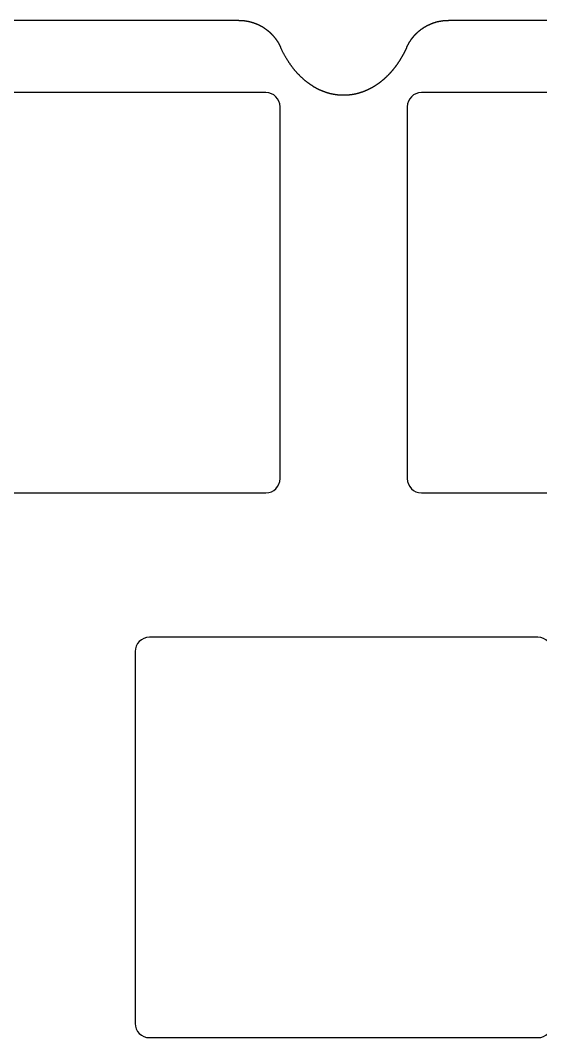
# Model space of a CAD drawing. Header units: millimetres. Extents: x -10 to 276, y -93 to 17.
# Drawn here: x 188.71 to 206.92, y -26.05 to 9.53 of the extents above; entities that cross this region are included whole.
import ezdxf

# ---------------------------------------------------------------- set-up
doc = ezdxf.new("R2010")
doc.units = ezdxf.units.MM
doc.layers.add('BLACK', color=7, linetype='CONTINUOUS')

msp = doc.modelspace()

# ---------------------------------------------------------------- linework, layer by layer
at = {"layer": 'BLACK', "linetype": 'Continuous'}
for p, q in [((196.359025, 9.525), (168.4201, 9.525)), ((196.359025, 9.525), (196.370337, 9.52496)), ((196.370337, 9.52496), (196.381648, 9.52484)), ((196.381648, 9.52484), (196.392958, 9.52464)), ((196.392958, 9.52464), (196.404266, 9.52436)), ((196.404266, 9.52436), (196.415572, 9.524)), ((196.415572, 9.524), (196.426876, 9.523561)), ((196.426876, 9.523561), (196.438176, 9.523041)), ((196.438176, 9.523041), (196.449472, 9.522441)), ((196.449472, 9.522441), (196.460763, 9.521762)), ((196.460763, 9.521762), (196.47205, 9.521003)), ((196.47205, 9.521003), (196.483331, 9.520164)), ((196.483331, 9.520164), (196.494606, 9.519245)), ((196.494606, 9.519245), (196.505874, 9.518247)), ((196.505874, 9.518247), (196.517135, 9.517168)), ((196.517135, 9.517168), (196.528389, 9.516011)), ((196.528389, 9.516011), (196.539634, 9.514773)), ((196.539634, 9.514773), (196.55087, 9.513457)), ((196.55087, 9.513457), (196.562096, 9.51206)), ((196.562096, 9.51206), (196.573313, 9.510585)), ((196.573313, 9.510585), (196.584519, 9.50903)), ((196.584519, 9.50903), (196.595714, 9.507396)), ((196.595714, 9.507396), (196.606897, 9.505683)), ((196.606897, 9.505683), (196.618067, 9.503891)), ((196.618067, 9.503891), (196.629225, 9.502019)), ((196.629225, 9.502019), (196.64037, 9.500069)), ((196.64037, 9.500069), (196.6515, 9.49804)), ((196.6515, 9.49804), (196.662616, 9.495933)), ((196.662616, 9.495933), (196.673717, 9.493747)), ((196.673717, 9.493747), (196.679262, 9.492625)), ((196.679262, 9.492625), (196.684802, 9.491482)), ((196.684802, 9.491482), (196.690339, 9.490321)), ((196.690339, 9.490321), (196.695871, 9.48914)), ((196.695871, 9.48914), (196.701399, 9.487939)), ((196.701399, 9.487939), (196.706923, 9.486719)), ((196.706923, 9.486719), (196.712443, 9.485479)), ((196.712443, 9.485479), (196.717958, 9.484219)), ((196.717958, 9.484219), (196.723469, 9.482941)), ((196.723469, 9.482941), (196.728975, 9.481642)), ((196.728975, 9.481642), (196.734477, 9.480325)), ((196.734477, 9.480325), (196.739974, 9.478987)), ((196.739974, 9.478987), (196.745466, 9.477631)), ((196.745466, 9.477631), (196.750953, 9.476255)), ((196.750953, 9.476255), (196.756435, 9.474859)), ((196.756435, 9.474859), (196.761913, 9.473444)), ((196.761913, 9.473444), (196.767385, 9.47201)), ((196.767385, 9.47201), (196.772853, 9.470557)), ((196.772853, 9.470557), (196.778315, 9.469084)), ((196.778315, 9.469084), (196.783772, 9.467592)), ((196.783772, 9.467592), (196.789223, 9.46608)), ((196.789223, 9.46608), (196.79467, 9.46455)), ((196.79467, 9.46455), (196.80011, 9.463)), ((196.80011, 9.463), (196.805546, 9.461431)), ((196.805546, 9.461431), (196.810975, 9.459842)), ((196.810975, 9.459842), (196.816399, 9.458235)), ((196.816399, 9.458235), (196.821818, 9.456608)), ((196.821818, 9.456608), (196.82723, 9.454962)), ((196.82723, 9.454962), (196.832637, 9.453297)), ((196.832637, 9.453297), (196.838038, 9.451613)), ((196.838038, 9.451613), (196.843432, 9.44991)), ((196.843432, 9.44991), (196.848821, 9.448187)), ((196.848821, 9.448187), (196.854204, 9.446446)), ((196.854204, 9.446446), (196.859581, 9.444686)), ((196.859581, 9.444686), (196.86495, 9.442906)), ((196.86495, 9.442906), (196.870315, 9.441108)), ((196.870315, 9.441108), (196.875672, 9.439291)), ((196.875672, 9.439291), (196.881023, 9.437454)), ((196.881023, 9.437454), (196.886367, 9.435599)), ((196.886367, 9.435599), (196.891706, 9.433725)), ((196.891706, 9.433725), (196.897037, 9.431832)), ((196.897037, 9.431832), (196.902362, 9.42992)), ((196.902362, 9.42992), (196.907679, 9.42799)), ((196.907679, 9.42799), (196.912991, 9.42604)), ((196.912991, 9.42604), (196.918294, 9.424072)), ((196.918294, 9.424072), (196.923592, 9.422085)), ((196.923592, 9.422085), (196.928881, 9.42008)), ((196.928881, 9.42008), (196.934165, 9.418055)), ((196.934165, 9.418055), (196.93944, 9.416013)), ((196.93944, 9.416013), (196.944709, 9.413951)), ((196.944709, 9.413951), (196.94997, 9.411871)), ((196.94997, 9.411871), (196.955224, 9.409772)), ((196.955224, 9.409772), (196.960471, 9.407654)), ((196.960471, 9.407654), (196.96571, 9.405518)), ((196.96571, 9.405518), (196.966466, 9.405208)), ((196.966466, 9.405208), (196.976916, 9.400876)), ((196.976916, 9.400876), (196.987334, 9.396471)), ((196.987334, 9.396471), (196.997722, 9.391992)), ((196.997722, 9.391992), (197.008077, 9.38744)), ((197.008077, 9.38744), (197.0184, 9.382815)), ((197.0184, 9.382815), (197.02869, 9.378117)), ((197.02869, 9.378117), (197.038947, 9.373346)), ((197.038947, 9.373346), (197.04917, 9.368503)), ((197.04917, 9.368503), (197.059358, 9.363587)), ((197.059358, 9.363587), (197.069511, 9.3586)), ((197.069511, 9.3586), (197.079629, 9.353541)), ((197.079629, 9.353541), (197.089711, 9.34841)), ((197.089711, 9.34841), (197.099757, 9.343209)), ((197.099757, 9.343209), (197.109766, 9.337936)), ((197.109766, 9.337936), (197.119737, 9.332592)), ((197.119737, 9.332592), (197.12967, 9.327179)), ((197.12967, 9.327179), (197.139565, 9.321695)), ((197.139565, 9.321695), (197.149421, 9.316141)), ((197.149421, 9.316141), (197.159238, 9.310517)), ((197.159238, 9.310517), (197.169014, 9.304824)), ((197.169014, 9.304824), (197.178751, 9.299063)), ((197.178751, 9.299063), (197.188446, 9.293232)), ((197.188446, 9.293232), (197.1981, 9.287333)), ((197.1981, 9.287333), (197.207712, 9.281366)), ((197.207712, 9.281366), (197.217282, 9.275331)), ((197.217282, 9.275331), (197.226809, 9.269228)), ((197.226809, 9.269228), (197.236292, 9.263058)), ((197.236292, 9.263058), (197.245732, 9.256821)), ((197.245732, 9.256821), (197.250436, 9.253678)), ((197.250436, 9.253678), (197.255128, 9.250518)), ((197.255128, 9.250518), (197.259809, 9.247341)), ((202.785725, 9.244288), (202.795076, 9.250656)), ((202.795076, 9.250656), (202.804472, 9.256957)), ((202.804472, 9.256957), (202.813913, 9.263193)), ((202.813913, 9.263193), (202.823397, 9.269361)), ((202.823397, 9.269361), (202.832925, 9.275462)), ((202.832925, 9.275462), (202.842496, 9.281496)), ((202.842496, 9.281496), (202.847297, 9.284487)), ((202.847297, 9.284487), (202.852109, 9.287462)), ((202.852109, 9.287462), (202.856932, 9.290419)), ((202.856932, 9.290419), (202.861765, 9.29336)), ((202.861765, 9.29336), (202.866608, 9.296283)), ((202.866608, 9.296283), (202.871462, 9.299189)), ((202.871462, 9.299189), (202.876325, 9.302078)), ((202.876325, 9.302078), (202.881199, 9.30495)), ((202.881199, 9.30495), (202.886084, 9.307804)), ((202.886084, 9.307804), (202.890978, 9.310642)), ((202.890978, 9.310642), (202.895882, 9.313461)), ((202.895882, 9.313461), (202.900796, 9.316264)), ((202.900796, 9.316264), (202.90572, 9.319049)), ((202.90572, 9.319049), (202.910654, 9.321817)), ((202.910654, 9.321817), (202.915598, 9.324567)), ((202.915598, 9.324567), (202.920551, 9.3273)), ((202.920551, 9.3273), (202.925514, 9.330015)), ((202.925514, 9.330015), (202.930487, 9.332713)), ((202.930487, 9.332713), (202.935469, 9.335393)), ((202.935469, 9.335393), (202.940461, 9.338056)), ((202.940461, 9.338056), (202.945461, 9.3407)), ((202.945461, 9.3407), (202.950472, 9.343328)), ((202.950472, 9.343328), (202.955491, 9.345937)), ((202.955491, 9.345937), (202.96052, 9.348529)), ((202.96052, 9.348529), (202.965558, 9.351102)), ((202.965558, 9.351102), (202.970605, 9.353659)), ((202.970605, 9.353659), (202.97566, 9.356197)), ((202.97566, 9.356197), (202.980726, 9.358717)), ((202.980726, 9.358717), (202.985799, 9.361219)), ((202.985799, 9.361219), (202.990882, 9.363704)), ((202.990882, 9.363704), (202.995973, 9.36617)), ((202.995973, 9.36617), (203.001073, 9.368619)), ((203.001073, 9.368619), (203.006182, 9.371049)), ((203.006182, 9.371049), (203.011299, 9.373461)), ((203.011299, 9.373461), (203.016425, 9.375855)), ((203.016425, 9.375855), (203.021559, 9.378231)), ((203.021559, 9.378231), (203.026702, 9.380589)), ((203.026702, 9.380589), (203.031853, 9.382929)), ((203.031853, 9.382929), (203.037012, 9.38525)), ((203.037012, 9.38525), (203.042179, 9.387554)), ((203.042179, 9.387554), (203.047354, 9.389838)), ((203.047354, 9.389838), (203.052538, 9.392105)), ((203.052538, 9.392105), (203.057729, 9.394353)), ((203.057729, 9.394353), (203.062929, 9.396583)), ((203.062929, 9.396583), (203.068136, 9.398795)), ((203.068136, 9.398795), (203.073352, 9.400988)), ((203.073352, 9.400988), (203.078574, 9.403162)), ((203.078574, 9.403162), (203.083805, 9.405319)), ((203.083805, 9.405319), (203.089043, 9.407456)), ((203.089043, 9.407456), (203.094289, 9.409576)), ((203.094289, 9.409576), (203.099542, 9.411676)), ((203.099542, 9.411676), (203.104803, 9.413758)), ((203.104803, 9.413758), (203.11007, 9.415822)), ((203.11007, 9.415822), (203.115346, 9.417866)), ((203.115346, 9.417866), (203.116108, 9.41816)), ((203.116108, 9.41816), (203.126679, 9.422187)), ((203.126679, 9.422187), (203.137278, 9.426139)), ((203.137278, 9.426139), (203.147904, 9.430016)), ((203.147904, 9.430016), (203.158558, 9.433818)), ((203.158558, 9.433818), (203.169239, 9.437544)), ((203.169239, 9.437544), (203.179945, 9.441195)), ((203.179945, 9.441195), (203.190678, 9.44477)), ((203.190678, 9.44477), (203.201435, 9.448269)), ((203.201435, 9.448269), (203.212217, 9.451692)), ((203.212217, 9.451692), (203.223023, 9.455039)), ((203.223023, 9.455039), (203.233852, 9.458309)), ((203.233852, 9.458309), (203.244704, 9.461503)), ((203.244704, 9.461503), (203.255579, 9.46462)), ((203.255579, 9.46462), (203.266476, 9.46766)), ((203.266476, 9.46766), (203.277394, 9.470623)), ((203.277394, 9.470623), (203.288332, 9.473508)), ((203.288332, 9.473508), (203.299291, 9.476316)), ((203.299291, 9.476316), (203.31027, 9.479047)), ((203.31027, 9.479047), (203.321268, 9.4817)), ((203.321268, 9.4817), (203.332284, 9.484275)), ((203.332284, 9.484275), (203.343318, 9.486773)), ((203.343318, 9.486773), (203.35437, 9.489192)), ((203.35437, 9.489192), (203.365439, 9.491533)), ((203.365439, 9.491533), (203.376524, 9.493795)), ((203.376524, 9.493795), (203.387625, 9.49598)), ((203.387625, 9.49598), (203.398741, 9.498085)), ((203.398741, 9.498085), (203.404305, 9.499109)), ((203.404305, 9.499109), (203.409872, 9.500113)), ((203.409872, 9.500113), (203.415443, 9.501097)), ((203.415443, 9.501097), (203.421017, 9.502061)), ((203.421017, 9.502061), (203.426595, 9.503006)), ((203.426595, 9.503006), (203.432176, 9.503931)), ((203.432176, 9.503931), (203.43776, 9.504836)), ((203.43776, 9.504836), (203.443347, 9.505721)), ((203.443347, 9.505721), (203.448938, 9.506587)), ((203.448938, 9.506587), (203.454531, 9.507433)), ((203.454531, 9.507433), (203.460128, 9.508259)), ((203.460128, 9.508259), (203.465727, 9.509065)), ((203.465727, 9.509065), (203.471329, 9.509852)), ((203.471329, 9.509852), (203.476934, 9.510618)), ((203.476934, 9.510618), (203.482542, 9.511365)), ((203.482542, 9.511365), (203.488152, 9.512092)), ((203.488152, 9.512092), (203.493765, 9.512799)), ((203.493765, 9.512799), (203.49938, 9.513487)), ((203.49938, 9.513487), (203.504998, 9.514154)), ((203.504998, 9.514154), (203.510618, 9.514802)), ((203.510618, 9.514802), (203.51624, 9.51543)), ((203.51624, 9.51543), (203.521865, 9.516038)), ((203.521865, 9.516038), (203.527491, 9.516626)), ((203.527491, 9.516626), (203.53312, 9.517194)), ((203.53312, 9.517194), (203.538751, 9.517742)), ((203.538751, 9.517742), (203.544383, 9.51827)), ((203.544383, 9.51827), (203.550018, 9.518779)), ((203.550018, 9.518779), (203.555654, 9.519267)), ((203.555654, 9.519267), (203.561292, 9.519736)), ((203.561292, 9.519736), (203.566931, 9.520184)), ((203.566931, 9.520184), (203.572572, 9.520613)), ((203.572572, 9.520613), (203.578215, 9.521022)), ((203.578215, 9.521022), (203.583859, 9.52141)), ((203.583859, 9.52141), (203.589504, 9.521779)), ((203.589504, 9.521779), (203.59515, 9.522128)), ((203.59515, 9.522128), (203.600798, 9.522457)), ((203.600798, 9.522457), (203.606447, 9.522766)), ((203.606447, 9.522766), (203.612097, 9.523055)), ((203.612097, 9.523055), (203.617748, 9.523323)), ((203.617748, 9.523323), (203.6234, 9.523572)), ((203.6234, 9.523572), (203.629053, 9.523801)), ((203.629053, 9.523801), (203.634707, 9.52401)), ((203.634707, 9.52401), (203.640361, 9.524199)), ((203.640361, 9.524199), (203.646016, 9.524368)), ((203.646016, 9.524368), (203.651671, 9.524517)), ((203.651671, 9.524517), (203.657328, 9.524646)), ((203.657328, 9.524646), (203.662984, 9.524755)), ((203.662984, 9.524755), (203.668641, 9.524844)), ((203.668641, 9.524844), (203.674298, 9.524913)), ((203.674298, 9.524913), (203.679956, 9.524962)), ((203.679956, 9.524962), (203.690975, 9.525)), ((231.6299, 9.525), (203.690975, 9.525)), ((197.259809, 9.247341), (197.264479, 9.244148)), ((197.264479, 9.244148), (197.269137, 9.240939)), ((197.269137, 9.240939), (197.273784, 9.237712)), ((197.273784, 9.237712), (197.27842, 9.23447)), ((197.27842, 9.23447), (197.283044, 9.231211)), ((197.283044, 9.231211), (197.287656, 9.227936)), ((197.287656, 9.227936), (197.292258, 9.224644)), ((197.292258, 9.224644), (197.296847, 9.221337)), ((197.296847, 9.221337), (197.301425, 9.218012)), ((197.301425, 9.218012), (197.30599, 9.214672)), ((197.30599, 9.214672), (197.310545, 9.211316)), ((197.310545, 9.211316), (197.315087, 9.207944)), ((197.315087, 9.207944), (197.319617, 9.204555)), ((197.319617, 9.204555), (197.324135, 9.201151)), ((197.324135, 9.201151), (197.328641, 9.19773)), ((197.328641, 9.19773), (197.333135, 9.194294)), ((197.333135, 9.194294), (197.337617, 9.190842)), ((197.337617, 9.190842), (197.342087, 9.187374)), ((197.342087, 9.187374), (197.346544, 9.18389)), ((197.346544, 9.18389), (197.350989, 9.180391)), ((197.350989, 9.180391), (197.355422, 9.176876)), ((197.355422, 9.176876), (197.359842, 9.173345)), ((197.359842, 9.173345), (197.36425, 9.169798)), ((197.36425, 9.169798), (197.368645, 9.166236)), ((197.368645, 9.166236), (197.373027, 9.162659)), ((197.373027, 9.162659), (197.377397, 9.159066)), ((197.377397, 9.159066), (197.381754, 9.155457)), ((197.381754, 9.155457), (197.386098, 9.151833)), ((197.386098, 9.151833), (197.39043, 9.148194)), ((197.39043, 9.148194), (197.394748, 9.14454)), ((197.394748, 9.14454), (197.399054, 9.14087)), ((197.399054, 9.14087), (197.403346, 9.137185)), ((197.403346, 9.137185), (197.407626, 9.133485)), ((197.407626, 9.133485), (197.411892, 9.12977)), ((197.411892, 9.12977), (197.416146, 9.126039)), ((197.416146, 9.126039), (197.420386, 9.122294)), ((197.420386, 9.122294), (197.424613, 9.118534)), ((197.424613, 9.118534), (197.428826, 9.114759)), ((197.428826, 9.114759), (197.433026, 9.110968)), ((197.433026, 9.110968), (197.437213, 9.107164)), ((197.437213, 9.107164), (197.441387, 9.103344)), ((197.441387, 9.103344), (197.445546, 9.099509)), ((197.445546, 9.099509), (197.449692, 9.09566)), ((197.449692, 9.09566), (197.453825, 9.091796)), ((197.453825, 9.091796), (197.457944, 9.087918)), ((197.457944, 9.087918), (197.462049, 9.084025)), ((197.462049, 9.084025), (197.46614, 9.080117)), ((197.46614, 9.080117), (197.470218, 9.076195)), ((197.470218, 9.076195), (197.474282, 9.072259)), ((197.474282, 9.072259), (197.478331, 9.068308)), ((197.478331, 9.068308), (197.482367, 9.064343)), ((197.482367, 9.064343), (197.482948, 9.06377)), ((197.482948, 9.06377), (197.490971, 9.055796)), ((197.490971, 9.055796), (197.498937, 9.047765)), ((197.498937, 9.047765), (197.506846, 9.039678)), ((197.506846, 9.039678), (197.514698, 9.031535)), ((197.514698, 9.031535), (197.522493, 9.023337)), ((197.522493, 9.023337), (197.530229, 9.015083)), ((197.530229, 9.015083), (197.537906, 9.006776)), ((197.537906, 9.006776), (197.545525, 8.998414)), ((197.545525, 8.998414), (197.553084, 8.989999)), ((197.553084, 8.989999), (197.560584, 8.98153)), ((197.560584, 8.98153), (197.568024, 8.973008)), ((197.568024, 8.973008), (197.575404, 8.964434)), ((197.575404, 8.964434), (197.582722, 8.955808)), ((197.582722, 8.955808), (197.58998, 8.94713)), ((197.58998, 8.94713), (197.597176, 8.938401)), ((197.597176, 8.938401), (197.60431, 8.929621)), ((197.60431, 8.929621), (197.611383, 8.920791)), ((197.611383, 8.920791), (197.618392, 8.911911)), ((197.618392, 8.911911), (197.625339, 8.902982)), ((197.625339, 8.902982), (197.632222, 8.894003)), ((197.632222, 8.894003), (197.639042, 8.884977)), ((202.414509, 8.889693), (202.417928, 8.8942)), ((202.417928, 8.8942), (202.421362, 8.898695)), ((202.421362, 8.898695), (202.424813, 8.903178)), ((202.424813, 8.903178), (202.42828, 8.907649)), ((202.42828, 8.907649), (202.431762, 8.912107)), ((202.431762, 8.912107), (202.43526, 8.916553)), ((202.43526, 8.916553), (202.438774, 8.920987)), ((202.438774, 8.920987), (202.442303, 8.925408)), ((202.442303, 8.925408), (202.445848, 8.929817)), ((202.445848, 8.929817), (202.449409, 8.934213)), ((202.449409, 8.934213), (202.452985, 8.938597)), ((202.452985, 8.938597), (202.456576, 8.942968)), ((202.456576, 8.942968), (202.460183, 8.947326)), ((202.460183, 8.947326), (202.463806, 8.951671)), ((202.463806, 8.951671), (202.467443, 8.956004)), ((202.467443, 8.956004), (202.471096, 8.960324)), ((202.471096, 8.960324), (202.474765, 8.964631)), ((202.474765, 8.964631), (202.478448, 8.968924)), ((202.478448, 8.968924), (202.482147, 8.973205)), ((202.482147, 8.973205), (202.485861, 8.977473)), ((202.485861, 8.977473), (202.48959, 8.981727)), ((202.48959, 8.981727), (202.493333, 8.985969)), ((202.493333, 8.985969), (202.497093, 8.990197)), ((202.497093, 8.990197), (202.500866, 8.994411)), ((202.500866, 8.994411), (202.504655, 8.998613)), ((202.504655, 8.998613), (202.508458, 9.002801)), ((202.508458, 9.002801), (202.512277, 9.006975)), ((202.512277, 9.006975), (202.51611, 9.011136)), ((202.51611, 9.011136), (202.519958, 9.015284)), ((202.519958, 9.015284), (202.52382, 9.019417)), ((202.52382, 9.019417), (202.527697, 9.023537)), ((202.527697, 9.023537), (202.531588, 9.027644)), ((202.531588, 9.027644), (202.535495, 9.031736)), ((202.535495, 9.031736), (202.539415, 9.035815)), ((202.539415, 9.035815), (202.54335, 9.03988)), ((202.54335, 9.03988), (202.547299, 9.043931)), ((202.547299, 9.043931), (202.551263, 9.047968)), ((202.551263, 9.047968), (202.555241, 9.051991)), ((202.555241, 9.051991), (202.559233, 9.056)), ((202.559233, 9.056), (202.563239, 9.059994)), ((202.563239, 9.059994), (202.56726, 9.063975)), ((202.56726, 9.063975), (202.571294, 9.067941)), ((202.571294, 9.067941), (202.575343, 9.071894)), ((202.575343, 9.071894), (202.579405, 9.075831)), ((202.579405, 9.075831), (202.583481, 9.079755)), ((202.583481, 9.079755), (202.587571, 9.083664)), ((202.587571, 9.083664), (202.591676, 9.087558)), ((202.591676, 9.087558), (202.592269, 9.088119)), ((202.592269, 9.088119), (202.60052, 9.095858)), ((202.60052, 9.095858), (202.608825, 9.103538)), ((202.608825, 9.103538), (202.617184, 9.111159)), ((202.617184, 9.111159), (202.625597, 9.118721)), ((202.625597, 9.118721), (202.634063, 9.126223)), ((202.634063, 9.126223), (202.642582, 9.133665)), ((202.642582, 9.133665), (202.651153, 9.141047)), ((202.651153, 9.141047), (202.659776, 9.148368)), ((202.659776, 9.148368), (202.668451, 9.155628)), ((202.668451, 9.155628), (202.677178, 9.162827)), ((202.677178, 9.162827), (202.685955, 9.169963)), ((202.685955, 9.169963), (202.694782, 9.177038)), ((202.694782, 9.177038), (202.703659, 9.18405)), ((202.703659, 9.18405), (202.712586, 9.190999)), ((202.712586, 9.190999), (202.721561, 9.197885)), ((202.721561, 9.197885), (202.730585, 9.204707)), ((202.730585, 9.204707), (202.739658, 9.211466)), ((202.739658, 9.211466), (202.748778, 9.21816)), ((202.748778, 9.21816), (202.757945, 9.22479)), ((202.757945, 9.22479), (202.767159, 9.231354)), ((202.767159, 9.231354), (202.776419, 9.237854)), ((202.776419, 9.237854), (202.785725, 9.244288)), ((197.639042, 8.884977), (197.645798, 8.875902)), ((197.645798, 8.875902), (197.65249, 8.866779)), ((197.65249, 8.866779), (197.659117, 8.857609)), ((197.659117, 8.857609), (197.665679, 8.848393)), ((197.665679, 8.848393), (197.672176, 8.83913)), ((197.672176, 8.83913), (197.675399, 8.834482)), ((197.675399, 8.834482), (197.678607, 8.829822)), ((197.678607, 8.829822), (197.681798, 8.825151)), ((197.681798, 8.825151), (197.684972, 8.820468)), ((197.684972, 8.820468), (197.68813, 8.815775)), ((197.68813, 8.815775), (197.691271, 8.81107)), ((197.691271, 8.81107), (197.694395, 8.806354)), ((197.694395, 8.806354), (197.697503, 8.801627)), ((197.697503, 8.801627), (197.700594, 8.796889)), ((197.700594, 8.796889), (197.703669, 8.79214)), ((197.703669, 8.79214), (197.706726, 8.78738)), ((197.706726, 8.78738), (197.709767, 8.78261)), ((197.709767, 8.78261), (197.712791, 8.777829)), ((197.712791, 8.777829), (197.715798, 8.773037)), ((197.715798, 8.773037), (197.718788, 8.768234)), ((197.718788, 8.768234), (197.721761, 8.763421)), ((197.721761, 8.763421), (197.724716, 8.758598)), ((197.724716, 8.758598), (197.727655, 8.753764)), ((197.727655, 8.753764), (197.730577, 8.74892)), ((197.730577, 8.74892), (197.733482, 8.744065)), ((197.733482, 8.744065), (197.736369, 8.7392)), ((197.736369, 8.7392), (197.739239, 8.734325)), ((197.739239, 8.734325), (197.742092, 8.72944)), ((197.742092, 8.72944), (197.744928, 8.724545)), ((197.744928, 8.724545), (197.747746, 8.71964)), ((197.747746, 8.71964), (197.750547, 8.714724)), ((197.750547, 8.714724), (197.753331, 8.709799)), ((197.753331, 8.709799), (197.756097, 8.704864)), ((197.756097, 8.704864), (197.758846, 8.69992)), ((197.758846, 8.69992), (197.761577, 8.694965)), ((197.761577, 8.694965), (197.764291, 8.690002)), ((197.764291, 8.690002), (197.766987, 8.685028)), ((197.766987, 8.685028), (197.769665, 8.680045)), ((197.769665, 8.680045), (197.772326, 8.675052)), ((197.772326, 8.675052), (197.774969, 8.670051)), ((197.774969, 8.670051), (197.777595, 8.665039)), ((197.777595, 8.665039), (197.780203, 8.660019)), ((197.780203, 8.660019), (197.782793, 8.654989)), ((197.782793, 8.654989), (197.785365, 8.649951)), ((197.785365, 8.649951), (197.78792, 8.644903)), ((197.78792, 8.644903), (197.790456, 8.639846)), ((197.790456, 8.639846), (197.792975, 8.63478)), ((197.792975, 8.63478), (197.795475, 8.629705)), ((197.795475, 8.629705), (197.797958, 8.624621)), ((197.797958, 8.624621), (197.800423, 8.619529)), ((197.800423, 8.619529), (197.80287, 8.614428)), ((197.80287, 8.614428), (197.805298, 8.609319)), ((197.805298, 8.609319), (197.807709, 8.6042)), ((197.807709, 8.6042), (197.810102, 8.599074)), ((197.810102, 8.599074), (197.812476, 8.593938)), ((197.812476, 8.593938), (197.817049, 8.583912)), ((197.820651, 8.575965), (197.817049, 8.583912)), ((197.828038, 8.559811), (197.820651, 8.575965)), ((197.835483, 8.543723), (197.828038, 8.559811)), ((197.842984, 8.527702), (197.835483, 8.543723)), ((202.214423, 8.54352), (202.210673, 8.53549)), ((202.218157, 8.551564), (202.214423, 8.54352)), ((202.221878, 8.559628), (202.218157, 8.551564)), ((202.225583, 8.567705), (202.221878, 8.559628)), ((202.229275, 8.575802), (202.225583, 8.567705)), ((202.232951, 8.583912), (202.229275, 8.575802)), ((202.232951, 8.583912), (202.237646, 8.594203)), ((202.237646, 8.594203), (202.242413, 8.604461)), ((202.242413, 8.604461), (202.247253, 8.614685)), ((202.247253, 8.614685), (202.252165, 8.624875)), ((202.252165, 8.624875), (202.257149, 8.63503)), ((202.257149, 8.63503), (202.262204, 8.645149)), ((202.262204, 8.645149), (202.267332, 8.655232)), ((202.267332, 8.655232), (202.27253, 8.665279)), ((202.27253, 8.665279), (202.277799, 8.675288)), ((202.277799, 8.675288), (202.283139, 8.685261)), ((202.283139, 8.685261), (202.288549, 8.695195)), ((202.288549, 8.695195), (202.29403, 8.705091)), ((202.29403, 8.705091), (202.29958, 8.714949)), ((202.29958, 8.714949), (202.3052, 8.724766)), ((202.3052, 8.724766), (202.310889, 8.734544)), ((202.310889, 8.734544), (202.316648, 8.744282)), ((202.316648, 8.744282), (202.322475, 8.753979)), ((202.322475, 8.753979), (202.32837, 8.763634)), ((202.32837, 8.763634), (202.334334, 8.773248)), ((202.334334, 8.773248), (202.340366, 8.782819)), ((202.340366, 8.782819), (202.346465, 8.792347)), ((202.346465, 8.792347), (202.352632, 8.801832)), ((202.352632, 8.801832), (202.358865, 8.811274)), ((202.358865, 8.811274), (202.365165, 8.820671)), ((202.365165, 8.820671), (202.371532, 8.830024)), ((202.371532, 8.830024), (202.377964, 8.839331)), ((202.377964, 8.839331), (202.384463, 8.848593)), ((202.384463, 8.848593), (202.391026, 8.857808)), ((202.391026, 8.857808), (202.394332, 8.862398)), ((202.394332, 8.862398), (202.397655, 8.866977)), ((202.397655, 8.866977), (202.400993, 8.871544)), ((202.400993, 8.871544), (202.404348, 8.876099)), ((202.404348, 8.876099), (202.407719, 8.880642)), ((202.407719, 8.880642), (202.411106, 8.885173)), ((202.411106, 8.885173), (202.414509, 8.889693)), ((197.850542, 8.511747), (197.842984, 8.527702)), ((197.858157, 8.49586), (197.850542, 8.511747)), ((197.865827, 8.480042), (197.858157, 8.49586)), ((197.873553, 8.464292), (197.865827, 8.480042)), ((197.881334, 8.44861), (197.873553, 8.464292)), ((197.889169, 8.432999), (197.881334, 8.44861)), ((197.897058, 8.417457), (197.889169, 8.432999)), ((197.905001, 8.401985), (197.897058, 8.417457)), ((197.912998, 8.386584), (197.905001, 8.401985)), ((197.921047, 8.371255), (197.912998, 8.386584)), ((197.929149, 8.355996), (197.921047, 8.371255)), ((197.937303, 8.34081), (197.929149, 8.355996)), ((197.945509, 8.325695), (197.937303, 8.34081)), ((197.953766, 8.310653), (197.945509, 8.325695)), ((197.962074, 8.295684), (197.953766, 8.310653)), ((197.970433, 8.280788), (197.962074, 8.295684)), ((197.978842, 8.265965), (197.970433, 8.280788)), ((197.987301, 8.251216), (197.978842, 8.265965)), ((197.995809, 8.236542), (197.987301, 8.251216)), ((198.004367, 8.221941), (197.995809, 8.236542)), ((198.012973, 8.207415), (198.004367, 8.221941)), ((198.021628, 8.192963), (198.012973, 8.207415)), ((198.03033, 8.178586), (198.021628, 8.192963)), ((202.023594, 8.185075), (202.019227, 8.177884)), ((202.027951, 8.192288), (202.023594, 8.185075)), ((202.032294, 8.199516), (202.027951, 8.192288)), ((202.036627, 8.206767), (202.032294, 8.199516)), ((202.040945, 8.214032), (202.036627, 8.206767)), ((202.045254, 8.221319), (202.040945, 8.214032)), ((202.049547, 8.228621), (202.045254, 8.221319)), ((202.053831, 8.235945), (202.049547, 8.228621)), ((202.058099, 8.243284), (202.053831, 8.235945)), ((202.062358, 8.250645), (202.058099, 8.243284)), ((202.066601, 8.25802), (202.062358, 8.250645)), ((202.070835, 8.265418), (202.066601, 8.25802)), ((202.075053, 8.272829), (202.070835, 8.265418)), ((202.079261, 8.280263), (202.075053, 8.272829)), ((202.083454, 8.287712), (202.079261, 8.280263)), ((202.087636, 8.295182), (202.083454, 8.287712)), ((202.091804, 8.302666), (202.087636, 8.295182)), ((202.095961, 8.310173), (202.091804, 8.302666)), ((202.100102, 8.317693), (202.095961, 8.310173)), ((202.104233, 8.325236), (202.100102, 8.317693)), ((202.108349, 8.332792), (202.104233, 8.325236)), ((202.112453, 8.340371), (202.108349, 8.332792)), ((202.116543, 8.347963), (202.112453, 8.340371)), ((202.120622, 8.355577), (202.116543, 8.347963)), ((202.124685, 8.363205), (202.120622, 8.355577)), ((202.128737, 8.370855), (202.124685, 8.363205)), ((202.132774, 8.378518), (202.128737, 8.370855)), ((202.136799, 8.386203), (202.132774, 8.378518)), ((202.140809, 8.393902), (202.136799, 8.386203)), ((202.144808, 8.401622), (202.140809, 8.393902)), ((202.148791, 8.409356), (202.144808, 8.401622)), ((202.152763, 8.417112), (202.148791, 8.409356)), ((202.156719, 8.424881), (202.152763, 8.417112)), ((202.160664, 8.432671), (202.156719, 8.424881)), ((202.164593, 8.440476), (202.160664, 8.432671)), ((202.16851, 8.448301), (202.164593, 8.440476)), ((202.172412, 8.456139), (202.16851, 8.448301)), ((202.176302, 8.463999), (202.172412, 8.456139)), ((202.180176, 8.471873), (202.176302, 8.463999)), ((202.184038, 8.479767), (202.180176, 8.471873)), ((202.187884, 8.487675), (202.184038, 8.479767)), ((202.191718, 8.495603), (202.187884, 8.487675)), ((202.195537, 8.503545), (202.191718, 8.495603)), ((202.199343, 8.511508), (202.195537, 8.503545)), ((202.203133, 8.519484), (202.199343, 8.511508)), ((202.206911, 8.52748), (202.203133, 8.519484)), ((202.210673, 8.53549), (202.206911, 8.52748)), ((198.039081, 8.164285), (198.03033, 8.178586)), ((198.047878, 8.150059), (198.039081, 8.164285)), ((198.056723, 8.135909), (198.047878, 8.150059)), ((198.065614, 8.121834), (198.056723, 8.135909)), ((198.074552, 8.107836), (198.065614, 8.121834)), ((198.083535, 8.093913), (198.074552, 8.107836)), ((198.092565, 8.080067), (198.083535, 8.093913)), ((198.101639, 8.066298), (198.092565, 8.080067)), ((198.110759, 8.052605), (198.101639, 8.066298)), ((198.119923, 8.038989), (198.110759, 8.052605)), ((198.129131, 8.025449), (198.119923, 8.038989)), ((198.138384, 8.011987), (198.129131, 8.025449)), ((198.14768, 7.998602), (198.138384, 8.011987)), ((198.15702, 7.985294), (198.14768, 7.998602)), ((198.166402, 7.972063), (198.15702, 7.985294)), ((198.175828, 7.95891), (198.166402, 7.972063)), ((198.185296, 7.945834), (198.175828, 7.95891)), ((198.194807, 7.932836), (198.185296, 7.945834)), ((198.204359, 7.919916), (198.194807, 7.932836)), ((198.213953, 7.907073), (198.204359, 7.919916)), ((198.223589, 7.894308), (198.213953, 7.907073)), ((198.233265, 7.881621), (198.223589, 7.894308)), ((198.242983, 7.869012), (198.233265, 7.881621)), ((198.252741, 7.856481), (198.242983, 7.869012)), ((198.262539, 7.844027), (198.252741, 7.856481)), ((198.272378, 7.831652), (198.262539, 7.844027)), ((198.282257, 7.819355), (198.272378, 7.831652)), ((201.775647, 7.829124), (201.770711, 7.822975)), ((201.780576, 7.835297), (201.775647, 7.829124)), ((201.785494, 7.841487), (201.780576, 7.835297)), ((201.790403, 7.847699), (201.785494, 7.841487)), ((201.795302, 7.85393), (201.790403, 7.847699)), ((201.800192, 7.860183), (201.795302, 7.85393)), ((201.805072, 7.866454), (201.800192, 7.860183)), ((201.809943, 7.872747), (201.805072, 7.866454)), ((201.814802, 7.879058), (201.809943, 7.872747)), ((201.819654, 7.885391), (201.814802, 7.879058)), ((201.824494, 7.891742), (201.819654, 7.885391)), ((201.829326, 7.898116), (201.824494, 7.891742)), ((201.834146, 7.904507), (201.829326, 7.898116)), ((201.838958, 7.910921), (201.834146, 7.904507)), ((201.843758, 7.917352), (201.838958, 7.910921)), ((201.84855, 7.923806), (201.843758, 7.917352)), ((201.85333, 7.930277), (201.84855, 7.923806)), ((201.858101, 7.93677), (201.85333, 7.930277)), ((201.862861, 7.943282), (201.858101, 7.93677)), ((201.867612, 7.949815), (201.862861, 7.943282)), ((201.872351, 7.956366), (201.867612, 7.949815)), ((201.877082, 7.96294), (201.872351, 7.956366)), ((201.881801, 7.969531), (201.877082, 7.96294)), ((201.88651, 7.976144), (201.881801, 7.969531)), ((201.891208, 7.982774), (201.88651, 7.976144)), ((201.895897, 7.989427), (201.891208, 7.982774)), ((201.900574, 7.996098), (201.895897, 7.989427)), ((201.905242, 8.00279), (201.900574, 7.996098)), ((201.909897, 8.0095), (201.905242, 8.00279)), ((201.914544, 8.016232), (201.909897, 8.0095)), ((201.919178, 8.022982), (201.914544, 8.016232)), ((201.923803, 8.029753), (201.919178, 8.022982)), ((201.928416, 8.036543), (201.923803, 8.029753)), ((201.93302, 8.043354), (201.928416, 8.036543)), ((201.937611, 8.050182), (201.93302, 8.043354)), ((201.942192, 8.057032), (201.937611, 8.050182)), ((201.946762, 8.0639), (201.942192, 8.057032)), ((201.951322, 8.07079), (201.946762, 8.0639)), ((201.955869, 8.077697), (201.951322, 8.07079)), ((201.960407, 8.084626), (201.955869, 8.077697)), ((201.964932, 8.091572), (201.960407, 8.084626)), ((201.969447, 8.09854), (201.964932, 8.091572)), ((201.97395, 8.105526), (201.969447, 8.09854)), ((201.978443, 8.112533), (201.97395, 8.105526)), ((201.982923, 8.119557), (201.978443, 8.112533)), ((201.987394, 8.126603), (201.982923, 8.119557)), ((201.991851, 8.133667), (201.987394, 8.126603)), ((201.996299, 8.140752), (201.991851, 8.133667)), ((202.000734, 8.147854), (201.996299, 8.140752)), ((202.005158, 8.154978), (202.000734, 8.147854)), ((202.00957, 8.162119), (202.005158, 8.154978)), ((202.014845, 8.170708), (202.00957, 8.162119)), ((202.019227, 8.177884), (202.014845, 8.170708)), ((198.292175, 7.807135), (198.282257, 7.819355)), ((198.302132, 7.794994), (198.292175, 7.807135)), ((198.309579, 7.785996), (198.302132, 7.794994)), ((198.319588, 7.77401), (198.309579, 7.785996)), ((198.329635, 7.762104), (198.319588, 7.77401)), ((198.339719, 7.750278), (198.329635, 7.762104)), ((198.349839, 7.738533), (198.339719, 7.750278)), ((198.359994, 7.726868), (198.349839, 7.738533)), ((198.370185, 7.715284), (198.359994, 7.726868)), ((198.380411, 7.703781), (198.370185, 7.715284)), ((198.390672, 7.692359), (198.380411, 7.703781)), ((198.400966, 7.681019), (198.390672, 7.692359)), ((198.411294, 7.66976), (198.400966, 7.681019)), ((198.421655, 7.658582), (198.411294, 7.66976)), ((198.43205, 7.647487), (198.421655, 7.658582)), ((198.442476, 7.636473), (198.43205, 7.647487)), ((198.452935, 7.625542), (198.442476, 7.636473)), ((198.463425, 7.614693), (198.452935, 7.625542)), ((198.473947, 7.603926), (198.463425, 7.614693)), ((198.4845, 7.593241), (198.473947, 7.603926)), ((198.495083, 7.582639), (198.4845, 7.593241)), ((198.505696, 7.57212), (198.495083, 7.582639)), ((198.516339, 7.561683), (198.505696, 7.57212)), ((198.527012, 7.551329), (198.516339, 7.561683)), ((198.537713, 7.541058), (198.527012, 7.551329)), ((198.548444, 7.53087), (198.537713, 7.541058)), ((198.559203, 7.520765), (198.548444, 7.53087)), ((198.56999, 7.510742), (198.559203, 7.520765)), ((198.580805, 7.500803), (198.56999, 7.510742)), ((198.591647, 7.490946), (198.580805, 7.500803)), ((198.602517, 7.481173), (198.591647, 7.490946)), ((198.613414, 7.471482), (198.602517, 7.481173)), ((198.624337, 7.461875), (198.613414, 7.471482)), ((201.436828, 7.471687), (201.431358, 7.466863)), ((201.442289, 7.47653), (201.436828, 7.471687)), ((201.447745, 7.481395), (201.442289, 7.47653)), ((201.453192, 7.486278), (201.447745, 7.481395)), ((201.458634, 7.491184), (201.453192, 7.486278)), ((201.464066, 7.496109), (201.458634, 7.491184)), ((201.469494, 7.501056), (201.464066, 7.496109)), ((201.474912, 7.506022), (201.469494, 7.501056)), ((201.480325, 7.51101), (201.474912, 7.506022)), ((201.485729, 7.516017), (201.480325, 7.51101)), ((201.491128, 7.521047), (201.485729, 7.516017)), ((201.496517, 7.526094), (201.491128, 7.521047)), ((201.501901, 7.531165), (201.496517, 7.526094)), ((201.507275, 7.536254), (201.501901, 7.531165)), ((201.512644, 7.541365), (201.507275, 7.536254)), ((201.518003, 7.546495), (201.512644, 7.541365)), ((201.523357, 7.551648), (201.518003, 7.546495)), ((201.528702, 7.556819), (201.523357, 7.551648)), ((201.534041, 7.562013), (201.528702, 7.556819)), ((201.53937, 7.567225), (201.534041, 7.562013)), ((201.544693, 7.572459), (201.53937, 7.567225)), ((201.550007, 7.577712), (201.544693, 7.572459)), ((201.555315, 7.582988), (201.550007, 7.577712)), ((201.560613, 7.588282), (201.555315, 7.582988)), ((201.565906, 7.593599), (201.560613, 7.588282)), ((201.571188, 7.598934), (201.565906, 7.593599)), ((201.576465, 7.604292), (201.571188, 7.598934)), ((201.581732, 7.609668), (201.576465, 7.604292)), ((201.586993, 7.615067), (201.581732, 7.609668)), ((201.592243, 7.620484), (201.586993, 7.615067)), ((201.597488, 7.625923), (201.592243, 7.620484)), ((201.602723, 7.631381), (201.597488, 7.625923)), ((201.607951, 7.636862), (201.602723, 7.631381)), ((201.61317, 7.642361), (201.607951, 7.636862)), ((201.618382, 7.647882), (201.61317, 7.642361)), ((201.623584, 7.653422), (201.618382, 7.647882)), ((201.62878, 7.658985), (201.623584, 7.653422)), ((201.633965, 7.664565), (201.62878, 7.658985)), ((201.639144, 7.670169), (201.633965, 7.664565)), ((201.644312, 7.67579), (201.639144, 7.670169)), ((201.649475, 7.681434), (201.644312, 7.67579)), ((201.654626, 7.687097), (201.649475, 7.681434)), ((201.659772, 7.692782), (201.654626, 7.687097)), ((201.664906, 7.698485), (201.659772, 7.692782)), ((201.670034, 7.704211), (201.664906, 7.698485)), ((201.675152, 7.709955), (201.670034, 7.704211)), ((201.680263, 7.715721), (201.675152, 7.709955)), ((201.685363, 7.721506), (201.680263, 7.715721)), ((201.690456, 7.727313), (201.685363, 7.721506)), ((201.695539, 7.733139), (201.690456, 7.727313)), ((201.700614, 7.738987), (201.695539, 7.733139)), ((201.705679, 7.744853), (201.700614, 7.738987)), ((201.710737, 7.750742), (201.705679, 7.744853)), ((201.715784, 7.756648), (201.710737, 7.750742)), ((201.720824, 7.762578), (201.715784, 7.756648)), ((201.725853, 7.768525), (201.720824, 7.762578)), ((201.730875, 7.774495), (201.725853, 7.768525)), ((201.735886, 7.780483), (201.730875, 7.774495)), ((201.740889, 7.786493), (201.735886, 7.780483)), ((201.745882, 7.792522), (201.740889, 7.786493)), ((201.750867, 7.798573), (201.745882, 7.792522)), ((201.755841, 7.804642), (201.750867, 7.798573)), ((201.760808, 7.810733), (201.755841, 7.804642)), ((201.765763, 7.816843), (201.760808, 7.810733)), ((201.770711, 7.822975), (201.765763, 7.816843)), ((198.635286, 7.45235), (198.624337, 7.461875)), ((198.646262, 7.442909), (198.635286, 7.45235)), ((198.657263, 7.43355), (198.646262, 7.442909)), ((198.66829, 7.424275), (198.657263, 7.43355)), ((198.679342, 7.415082), (198.66829, 7.424275)), ((198.690419, 7.405973), (198.679342, 7.415082)), ((198.701521, 7.396946), (198.690419, 7.405973)), ((198.712647, 7.388002), (198.701521, 7.396946)), ((198.723798, 7.379141), (198.712647, 7.388002)), ((198.734972, 7.370363), (198.723798, 7.379141)), ((198.74617, 7.361667), (198.734972, 7.370363)), ((198.757392, 7.353054), (198.74617, 7.361667)), ((198.768637, 7.344524), (198.757392, 7.353054)), ((198.779905, 7.336076), (198.768637, 7.344524)), ((198.791196, 7.327711), (198.779905, 7.336076)), ((198.80251, 7.319428), (198.791196, 7.327711)), ((198.813846, 7.311228), (198.80251, 7.319428)), ((198.825205, 7.30311), (198.813846, 7.311228)), ((198.836585, 7.295074), (198.825205, 7.30311)), ((198.847988, 7.28712), (198.836585, 7.295074)), ((198.859412, 7.279248), (198.847988, 7.28712)), ((198.870858, 7.271459), (198.859412, 7.279248)), ((198.882326, 7.263751), (198.870858, 7.271459)), ((198.893814, 7.256125), (198.882326, 7.263751)), ((198.905324, 7.24858), (198.893814, 7.256125)), ((198.916855, 7.241118), (198.905324, 7.24858)), ((198.928406, 7.233736), (198.916855, 7.241118)), ((198.939978, 7.226437), (198.928406, 7.233736)), ((198.951571, 7.219218), (198.939978, 7.226437)), ((198.963184, 7.212081), (198.951571, 7.219218)), ((198.974818, 7.205025), (198.963184, 7.212081)), ((198.986471, 7.19805), (198.974818, 7.205025)), ((198.998145, 7.191156), (198.986471, 7.19805)), ((199.005918, 7.186617), (198.998145, 7.191156)), ((199.017607, 7.179868), (199.005918, 7.186617)), ((199.029314, 7.173201), (199.017607, 7.179868)), ((199.041037, 7.166617), (199.029314, 7.173201)), ((199.052778, 7.160114), (199.041037, 7.166617)), ((199.064534, 7.153694), (199.052778, 7.160114)), ((199.076307, 7.147356), (199.064534, 7.153694)), ((199.088096, 7.1411), (199.076307, 7.147356)), ((199.0999, 7.134926), (199.088096, 7.1411)), ((199.111719, 7.128834), (199.0999, 7.134926)), ((199.123554, 7.122824), (199.111719, 7.128834)), ((199.135403, 7.116896), (199.123554, 7.122824)), ((199.147267, 7.111051), (199.135403, 7.116896)), ((200.912326, 7.115757), (200.906391, 7.11283)), ((200.918263, 7.118708), (200.912326, 7.115757)), ((200.924191, 7.121676), (200.918263, 7.118708)), ((200.930121, 7.124668), (200.924191, 7.121676)), ((200.936042, 7.127678), (200.930121, 7.124668)), ((200.941965, 7.130711), (200.936042, 7.127678)), ((200.947879, 7.133762), (200.941965, 7.130711)), ((200.953794, 7.136836), (200.947879, 7.133762)), ((200.9597, 7.139929), (200.953794, 7.136836)), ((200.965608, 7.143045), (200.9597, 7.139929)), ((200.971507, 7.146178), (200.965608, 7.143045)), ((200.977407, 7.149335), (200.971507, 7.146178)), ((200.983298, 7.15251), (200.977407, 7.149335)), ((200.989191, 7.155709), (200.983298, 7.15251)), ((200.995074, 7.158925), (200.989191, 7.155709)), ((201.000959, 7.162165), (200.995074, 7.158925)), ((201.006834, 7.165423), (201.000959, 7.162165)), ((201.012711, 7.168704), (201.006834, 7.165423)), ((201.018579, 7.172003), (201.012711, 7.168704)), ((201.024447, 7.175326), (201.018579, 7.172003)), ((201.030306, 7.178666), (201.024447, 7.175326)), ((201.036167, 7.182031), (201.030306, 7.178666)), ((201.042018, 7.185412), (201.036167, 7.182031)), ((201.04787, 7.188818), (201.042018, 7.185412)), ((201.053712, 7.192241), (201.04787, 7.188818)), ((201.059555, 7.195688), (201.053712, 7.192241)), ((201.065389, 7.199153), (201.059555, 7.195688)), ((201.071224, 7.202642), (201.065389, 7.199153)), ((201.077049, 7.206148), (201.071224, 7.202642)), ((201.082875, 7.209678), (201.077049, 7.206148)), ((201.088691, 7.213225), (201.082875, 7.209678)), ((201.094508, 7.216797), (201.088691, 7.213225)), ((201.100315, 7.220386), (201.094508, 7.216797)), ((201.106123, 7.223999), (201.100315, 7.220386)), ((201.111921, 7.227629), (201.106123, 7.223999)), ((201.11772, 7.231284), (201.111921, 7.227629)), ((201.123508, 7.234956), (201.11772, 7.231284)), ((201.129297, 7.238652), (201.123508, 7.234956)), ((201.135076, 7.242365), (201.129297, 7.238652)), ((201.140856, 7.246102), (201.135076, 7.242365)), ((201.146625, 7.249857), (201.140856, 7.246102)), ((201.152395, 7.253636), (201.146625, 7.249857)), ((201.158154, 7.257432), (201.152395, 7.253636)), ((201.163914, 7.261253), (201.158154, 7.257432)), ((201.169663, 7.26509), (201.163914, 7.261253)), ((201.175413, 7.268952), (201.169663, 7.26509)), ((201.181152, 7.272831), (201.175413, 7.268952)), ((201.186891, 7.276734), (201.181152, 7.272831)), ((201.192621, 7.280654), (201.186891, 7.276734)), ((201.198349, 7.284599), (201.192621, 7.280654)), ((201.204068, 7.288561), (201.198349, 7.284599)), ((201.209786, 7.292547), (201.204068, 7.288561)), ((201.215494, 7.29655), (201.209786, 7.292547)), ((201.221201, 7.300577), (201.215494, 7.29655)), ((201.226898, 7.304622), (201.221201, 7.300577)), ((201.232594, 7.30869), (201.226898, 7.304622)), ((201.23828, 7.312776), (201.232594, 7.30869)), ((201.243965, 7.316886), (201.23828, 7.312776)), ((201.249639, 7.321013), (201.243965, 7.316886)), ((201.252867, 7.323372), (201.249639, 7.321013)), ((201.258543, 7.327539), (201.252867, 7.323372)), ((201.264211, 7.331724), (201.258543, 7.327539)), ((201.269875, 7.335933), (201.264211, 7.331724)), ((201.27553, 7.340159), (201.269875, 7.335933)), ((201.281182, 7.344408), (201.27553, 7.340159)), ((201.286826, 7.348676), (201.281182, 7.344408)), ((201.292466, 7.352966), (201.286826, 7.348676)), ((201.298097, 7.357275), (201.292466, 7.352966)), ((201.303725, 7.361606), (201.298097, 7.357275)), ((201.309344, 7.365955), (201.303725, 7.361606)), ((201.314959, 7.370328), (201.309344, 7.365955)), ((201.320566, 7.374718), (201.314959, 7.370328)), ((201.326168, 7.379131), (201.320566, 7.374718)), ((201.331762, 7.383563), (201.326168, 7.379131)), ((201.337352, 7.388017), (201.331762, 7.383563)), ((201.342934, 7.39249), (201.337352, 7.388017)), ((201.348511, 7.396985), (201.342934, 7.39249)), ((201.354079, 7.401499), (201.348511, 7.396985)), ((201.359643, 7.406036), (201.354079, 7.401499)), ((201.365199, 7.410591), (201.359643, 7.406036)), ((201.37075, 7.415168), (201.365199, 7.410591)), ((201.376292, 7.419764), (201.37075, 7.415168)), ((201.38183, 7.424382), (201.376292, 7.419764)), ((201.387359, 7.429019), (201.38183, 7.424382)), ((201.392884, 7.433679), (201.387359, 7.429019)), ((201.3984, 7.438357), (201.392884, 7.433679)), ((201.403911, 7.443058), (201.3984, 7.438357)), ((201.409413, 7.447777), (201.403911, 7.443058)), ((201.414911, 7.452519), (201.409413, 7.447777)), ((201.4204, 7.457279), (201.414911, 7.452519)), ((201.425883, 7.462062), (201.4204, 7.457279)), ((201.431358, 7.466863), (201.425883, 7.462062)), ((197.3, 7), (183.7, 7)), ((199.159144, 7.105287), (199.147267, 7.111051)), ((199.171036, 7.099605), (199.159144, 7.105287)), ((199.182941, 7.094005), (199.171036, 7.099605)), ((199.194859, 7.088488), (199.182941, 7.094005)), ((199.206791, 7.083052), (199.194859, 7.088488)), ((199.218735, 7.077698), (199.206791, 7.083052)), ((199.230692, 7.072425), (199.218735, 7.077698)), ((199.242662, 7.067235), (199.230692, 7.072425)), ((199.254643, 7.062126), (199.242662, 7.067235)), ((199.266637, 7.057099), (199.254643, 7.062126)), ((199.278642, 7.052154), (199.266637, 7.057099)), ((199.290658, 7.04729), (199.278642, 7.052154)), ((199.302686, 7.042508), (199.290658, 7.04729)), ((199.314725, 7.037807), (199.302686, 7.042508)), ((199.326775, 7.033188), (199.314725, 7.037807)), ((199.338835, 7.02865), (199.326775, 7.033188)), ((199.350906, 7.024194), (199.338835, 7.02865)), ((199.362986, 7.019819), (199.350906, 7.024194)), ((199.375077, 7.015525), (199.362986, 7.019819)), ((199.387178, 7.011313), (199.375077, 7.015525)), ((199.399289, 7.007181), (199.387178, 7.011313)), ((199.411409, 7.003131), (199.399289, 7.007181)), ((199.423538, 6.999162), (199.411409, 7.003131)), ((199.435676, 6.995274), (199.423538, 6.999162)), ((199.447824, 6.991467), (199.435676, 6.995274)), ((199.45998, 6.98774), (199.447824, 6.991467)), ((199.472145, 6.984095), (199.45998, 6.98774)), ((199.484318, 6.98053), (199.472145, 6.984095)), ((199.4965, 6.977046), (199.484318, 6.98053)), ((199.50869, 6.973643), (199.4965, 6.977046)), ((199.520888, 6.970321), (199.50869, 6.973643)), ((199.533094, 6.967079), (199.520888, 6.970321)), ((199.545308, 6.963917), (199.533094, 6.967079)), ((199.55753, 6.960836), (199.545308, 6.963917)), ((199.569759, 6.957836), (199.55753, 6.960836)), ((199.581996, 6.954916), (199.569759, 6.957836)), ((199.594239, 6.952076), (199.581996, 6.954916)), ((199.606491, 6.949317), (199.594239, 6.952076)), ((199.618749, 6.946638), (199.606491, 6.949317)), ((199.631014, 6.944039), (199.618749, 6.946638)), ((199.643286, 6.94152), (199.631014, 6.944039)), ((199.655565, 6.939082), (199.643286, 6.94152)), ((199.667851, 6.936723), (199.655565, 6.939082)), ((199.680143, 6.934445), (199.667851, 6.936723)), ((199.692441, 6.932247), (199.680143, 6.934445)), ((199.704747, 6.930128), (199.692441, 6.932247)), ((199.717058, 6.92809), (199.704747, 6.930128)), ((199.726131, 6.92664), (199.717058, 6.92809)), ((199.732289, 6.92568), (199.726131, 6.92664)), ((199.738448, 6.924741), (199.732289, 6.92568)), ((199.744608, 6.923822), (199.738448, 6.924741)), ((199.75077, 6.922923), (199.744608, 6.923822)), ((199.756932, 6.922044), (199.75077, 6.922923)), ((199.763095, 6.921185), (199.756932, 6.922044)), ((199.769259, 6.920346), (199.763095, 6.921185)), ((199.775424, 6.919527), (199.769259, 6.920346)), ((199.78159, 6.918728), (199.775424, 6.919527)), ((199.787757, 6.917949), (199.78159, 6.918728)), ((199.793924, 6.91719), (199.787757, 6.917949)), ((199.800093, 6.916452), (199.793924, 6.91719)), ((199.806262, 6.915733), (199.800093, 6.916452)), ((199.812432, 6.915035), (199.806262, 6.915733)), ((199.818603, 6.914356), (199.812432, 6.915035)), ((199.824774, 6.913698), (199.818603, 6.914356)), ((199.830946, 6.913059), (199.824774, 6.913698)), ((199.837119, 6.912441), (199.830946, 6.913059)), ((199.843292, 6.911842), (199.837119, 6.912441)), ((199.849466, 6.911264), (199.843292, 6.911842)), ((199.855641, 6.910706), (199.849466, 6.911264)), ((199.861817, 6.910167), (199.855641, 6.910706)), ((199.867993, 6.909649), (199.861817, 6.910167)), ((199.874169, 6.909151), (199.867993, 6.909649)), ((199.880346, 6.908673), (199.874169, 6.909151)), ((199.886524, 6.908214), (199.880346, 6.908673)), ((199.892702, 6.907776), (199.886524, 6.908214)), ((199.89888, 6.907358), (199.892702, 6.907776)), ((199.905059, 6.90696), (199.89888, 6.907358)), ((199.911239, 6.906582), (199.905059, 6.90696)), ((199.917419, 6.906224), (199.911239, 6.906582)), ((199.923599, 6.905885), (199.917419, 6.906224)), ((199.929779, 6.905567), (199.923599, 6.905885)), ((199.93596, 6.905269), (199.929779, 6.905567)), ((199.942142, 6.904991), (199.93596, 6.905269)), ((199.948323, 6.904733), (199.942142, 6.904991)), ((199.954505, 6.904495), (199.948323, 6.904733)), ((199.960687, 6.904277), (199.954505, 6.904495)), ((199.96687, 6.904079), (199.960687, 6.904277)), ((199.973052, 6.903901), (199.96687, 6.904079)), ((199.979235, 6.903743), (199.973052, 6.903901)), ((199.985418, 6.903605), (199.979235, 6.903743)), ((199.991601, 6.903487), (199.985418, 6.903605)), ((199.997784, 6.903389), (199.991601, 6.903487)), ((200.003967, 6.90331), (199.997784, 6.903389)), ((200.01015, 6.903252), (200.003967, 6.90331)), ((200.016334, 6.903214), (200.01015, 6.903252)), ((200.022517, 6.903196), (200.016334, 6.903214)), ((200.028701, 6.903198), (200.022517, 6.903196)), ((200.034884, 6.90322), (200.028701, 6.903198)), ((200.041068, 6.903262), (200.034884, 6.90322)), ((200.047251, 6.903324), (200.041068, 6.903262)), ((200.053435, 6.903406), (200.047251, 6.903324)), ((200.059618, 6.903508), (200.053435, 6.903406)), ((200.065801, 6.90363), (200.059618, 6.903508)), ((200.071984, 6.903772), (200.065801, 6.90363)), ((200.078167, 6.903934), (200.071984, 6.903772)), ((200.08435, 6.904116), (200.078167, 6.903934)), ((200.090532, 6.904318), (200.08435, 6.904116)), ((200.096715, 6.90454), (200.090532, 6.904318)), ((200.102897, 6.904782), (200.096715, 6.90454)), ((200.109078, 6.905044), (200.102897, 6.904782)), ((200.11526, 6.905326), (200.109078, 6.905044)), ((200.121441, 6.905628), (200.11526, 6.905326)), ((200.127622, 6.905951), (200.121441, 6.905628)), ((200.133802, 6.906293), (200.127622, 6.905951)), ((200.139983, 6.906655), (200.133802, 6.906293)), ((200.146162, 6.907037), (200.139983, 6.906655)), ((200.152341, 6.907439), (200.146162, 6.907037)), ((200.15852, 6.907861), (200.152341, 6.907439)), ((200.164699, 6.908303), (200.15852, 6.907861)), ((200.170876, 6.908765), (200.164699, 6.908303)), ((200.177054, 6.909248), (200.170876, 6.908765)), ((200.18323, 6.90975), (200.177054, 6.909248)), ((200.189407, 6.910272), (200.18323, 6.90975)), ((200.195582, 6.910814), (200.189407, 6.910272)), ((200.201757, 6.911377), (200.195582, 6.910814)), ((200.207931, 6.911959), (200.201757, 6.911377)), ((200.214105, 6.912561), (200.207931, 6.911959)), ((200.220278, 6.913184), (200.214105, 6.912561)), ((200.226451, 6.913826), (200.220278, 6.913184)), ((200.232622, 6.914489), (200.226451, 6.913826)), ((200.238793, 6.915171), (200.232622, 6.914489)), ((200.244963, 6.915874), (200.238793, 6.915171)), ((200.251133, 6.916597), (200.244963, 6.915874)), ((200.257301, 6.917339), (200.251133, 6.916597)), ((200.263469, 6.918102), (200.257301, 6.917339)), ((200.269636, 6.918885), (200.263469, 6.918102)), ((200.275802, 6.919687), (200.269636, 6.918885)), ((200.281966, 6.92051), (200.275802, 6.919687)), ((200.288131, 6.921353), (200.281966, 6.92051)), ((200.294294, 6.922216), (200.288131, 6.921353)), ((200.300456, 6.923099), (200.294294, 6.922216)), ((200.306617, 6.924002), (200.300456, 6.923099)), ((200.312777, 6.924926), (200.306617, 6.924002)), ((200.318936, 6.925869), (200.312777, 6.924926)), ((200.325094, 6.926832), (200.318936, 6.925869)), ((200.331251, 6.927816), (200.325094, 6.926832)), ((200.337407, 6.928819), (200.331251, 6.927816)), ((200.343561, 6.929843), (200.337407, 6.928819)), ((200.349715, 6.930887), (200.343561, 6.929843)), ((200.355867, 6.93195), (200.349715, 6.930887)), ((200.362018, 6.933034), (200.355867, 6.93195)), ((200.368168, 6.934138), (200.362018, 6.933034)), ((200.374317, 6.935262), (200.368168, 6.934138)), ((200.380463, 6.936406), (200.374317, 6.935262)), ((200.38661, 6.937571), (200.380463, 6.936406)), ((200.392754, 6.938755), (200.38661, 6.937571)), ((200.398897, 6.93996), (200.392754, 6.938755)), ((200.405039, 6.941184), (200.398897, 6.93996)), ((200.41118, 6.942429), (200.405039, 6.941184)), ((200.417318, 6.943694), (200.41118, 6.942429)), ((200.423456, 6.944979), (200.417318, 6.943694)), ((200.429592, 6.946284), (200.423456, 6.944979)), ((200.435727, 6.947609), (200.429592, 6.946284)), ((200.441859, 6.948955), (200.435727, 6.947609)), ((200.447991, 6.95032), (200.441859, 6.948955)), ((200.45412, 6.951706), (200.447991, 6.95032)), ((200.460249, 6.953112), (200.45412, 6.951706)), ((200.466375, 6.954538), (200.460249, 6.953112)), ((200.4725, 6.955984), (200.466375, 6.954538)), ((200.478623, 6.95745), (200.4725, 6.955984)), ((200.489501, 6.960106), (200.478623, 6.95745)), ((200.495632, 6.961631), (200.489501, 6.960106)), ((200.501757, 6.963176), (200.495632, 6.961631)), ((200.507883, 6.964741), (200.501757, 6.963176)), ((200.514003, 6.966326), (200.507883, 6.964741)), ((200.520125, 6.967931), (200.514003, 6.966326)), ((200.526241, 6.969556), (200.520125, 6.967931)), ((200.532358, 6.971202), (200.526241, 6.969556)), ((200.538469, 6.972867), (200.532358, 6.971202)), ((200.544582, 6.974554), (200.538469, 6.972867)), ((200.550688, 6.976259), (200.544582, 6.974554)), ((200.556796, 6.977985), (200.550688, 6.976259)), ((200.562897, 6.979731), (200.556796, 6.977985)), ((200.569, 6.981498), (200.562897, 6.979731)), ((200.575097, 6.983283), (200.569, 6.981498)), ((200.581195, 6.985091), (200.575097, 6.983283)), ((200.587287, 6.986917), (200.581195, 6.985091)), ((200.593381, 6.988765), (200.587287, 6.986917)), ((200.599467, 6.990631), (200.593381, 6.988765)), ((200.605556, 6.992519), (200.599467, 6.990631)), ((200.611638, 6.994426), (200.605556, 6.992519)), ((200.617722, 6.996354), (200.611638, 6.994426)), ((200.623799, 6.998302), (200.617722, 6.996354)), ((200.629878, 7.000271), (200.623799, 6.998302)), ((200.635949, 7.002259), (200.629878, 7.000271)), ((200.642023, 7.004268), (200.635949, 7.002259)), ((200.64809, 7.006296), (200.642023, 7.004268)), ((200.654159, 7.008346), (200.64809, 7.006296)), ((200.66022, 7.010415), (200.654159, 7.008346)), ((200.666284, 7.012506), (200.66022, 7.010415)), ((200.67234, 7.014615), (200.666284, 7.012506)), ((200.678399, 7.016746), (200.67234, 7.014615)), ((200.68445, 7.018896), (200.678399, 7.016746)), ((200.690503, 7.021068), (200.68445, 7.018896)), ((200.696548, 7.023259), (200.690503, 7.021068)), ((200.702596, 7.025471), (200.696548, 7.023259)), ((200.708636, 7.027703), (200.702596, 7.025471)), ((200.714678, 7.029956), (200.708636, 7.027703)), ((200.720713, 7.032228), (200.714678, 7.029956)), ((200.72675, 7.034522), (200.720713, 7.032228)), ((200.732779, 7.036835), (200.72675, 7.034522)), ((200.73881, 7.039169), (200.732779, 7.036835)), ((200.744834, 7.041523), (200.73881, 7.039169)), ((200.750859, 7.043899), (200.744834, 7.041523)), ((200.756877, 7.046293), (200.750859, 7.043899)), ((200.762897, 7.048709), (200.756877, 7.046293)), ((200.768909, 7.051144), (200.762897, 7.048709)), ((200.774923, 7.053602), (200.768909, 7.051144)), ((200.780929, 7.056078), (200.774923, 7.053602)), ((200.786937, 7.058576), (200.780929, 7.056078)), ((200.792937, 7.061093), (200.786937, 7.058576)), ((200.798939, 7.063632), (200.792937, 7.061093)), ((200.804933, 7.06619), (200.798939, 7.063632)), ((200.810929, 7.06877), (200.804933, 7.06619)), ((200.816917, 7.071369), (200.810929, 7.06877)), ((200.822907, 7.07399), (200.816917, 7.071369)), ((200.828889, 7.07663), (200.822907, 7.07399)), ((200.834872, 7.079292), (200.828889, 7.07663)), ((200.840848, 7.081973), (200.834872, 7.079292)), ((200.846825, 7.084676), (200.840848, 7.081973)), ((200.852794, 7.087398), (200.846825, 7.084676)), ((200.858765, 7.090142), (200.852794, 7.087398)), ((200.864727, 7.092905), (200.858765, 7.090142)), ((200.870691, 7.095691), (200.864727, 7.092905)), ((200.876647, 7.098495), (200.870691, 7.095691)), ((200.882605, 7.101321), (200.876647, 7.098495)), ((200.888554, 7.104166), (200.882605, 7.101321)), ((200.894505, 7.107034), (200.888554, 7.104166)), ((200.900447, 7.109921), (200.894505, 7.107034)), ((200.906391, 7.11283), (200.900447, 7.109921)), ((216.35, 7), (202.75, 7)), ((197.8, -6.5), (197.8, 6.5)), ((202.25, 6.5), (202.25, -6.5)), ((183.7, -7), (197.3, -7)), ((202.75, -7), (216.35, -7)), ((206.825, -12.05), (193.225, -12.05)), ((192.725, -12.55), (192.725, -25.55)), ((193.225, -26.05), (206.825, -26.05))]:
    msp.add_line(p, q, dxfattribs=at)
at = {"layer": 'BLACK'}
for centre, start, end in [((197.3, 6.5), 0, 90), ((202.75, 6.5), 90, 180), ((197.3, -6.5), 270, 0), ((202.75, -6.5), 180, 270), ((193.225, -12.55), 90, 180), ((206.825, -12.55), 0, 90), ((193.225, -25.55), 180, 270), ((206.825, -25.55), 270, 0)]:
    msp.add_arc(centre, 0.5, start, end, dxfattribs=at)

doc.saveas('drawing.dxf')
